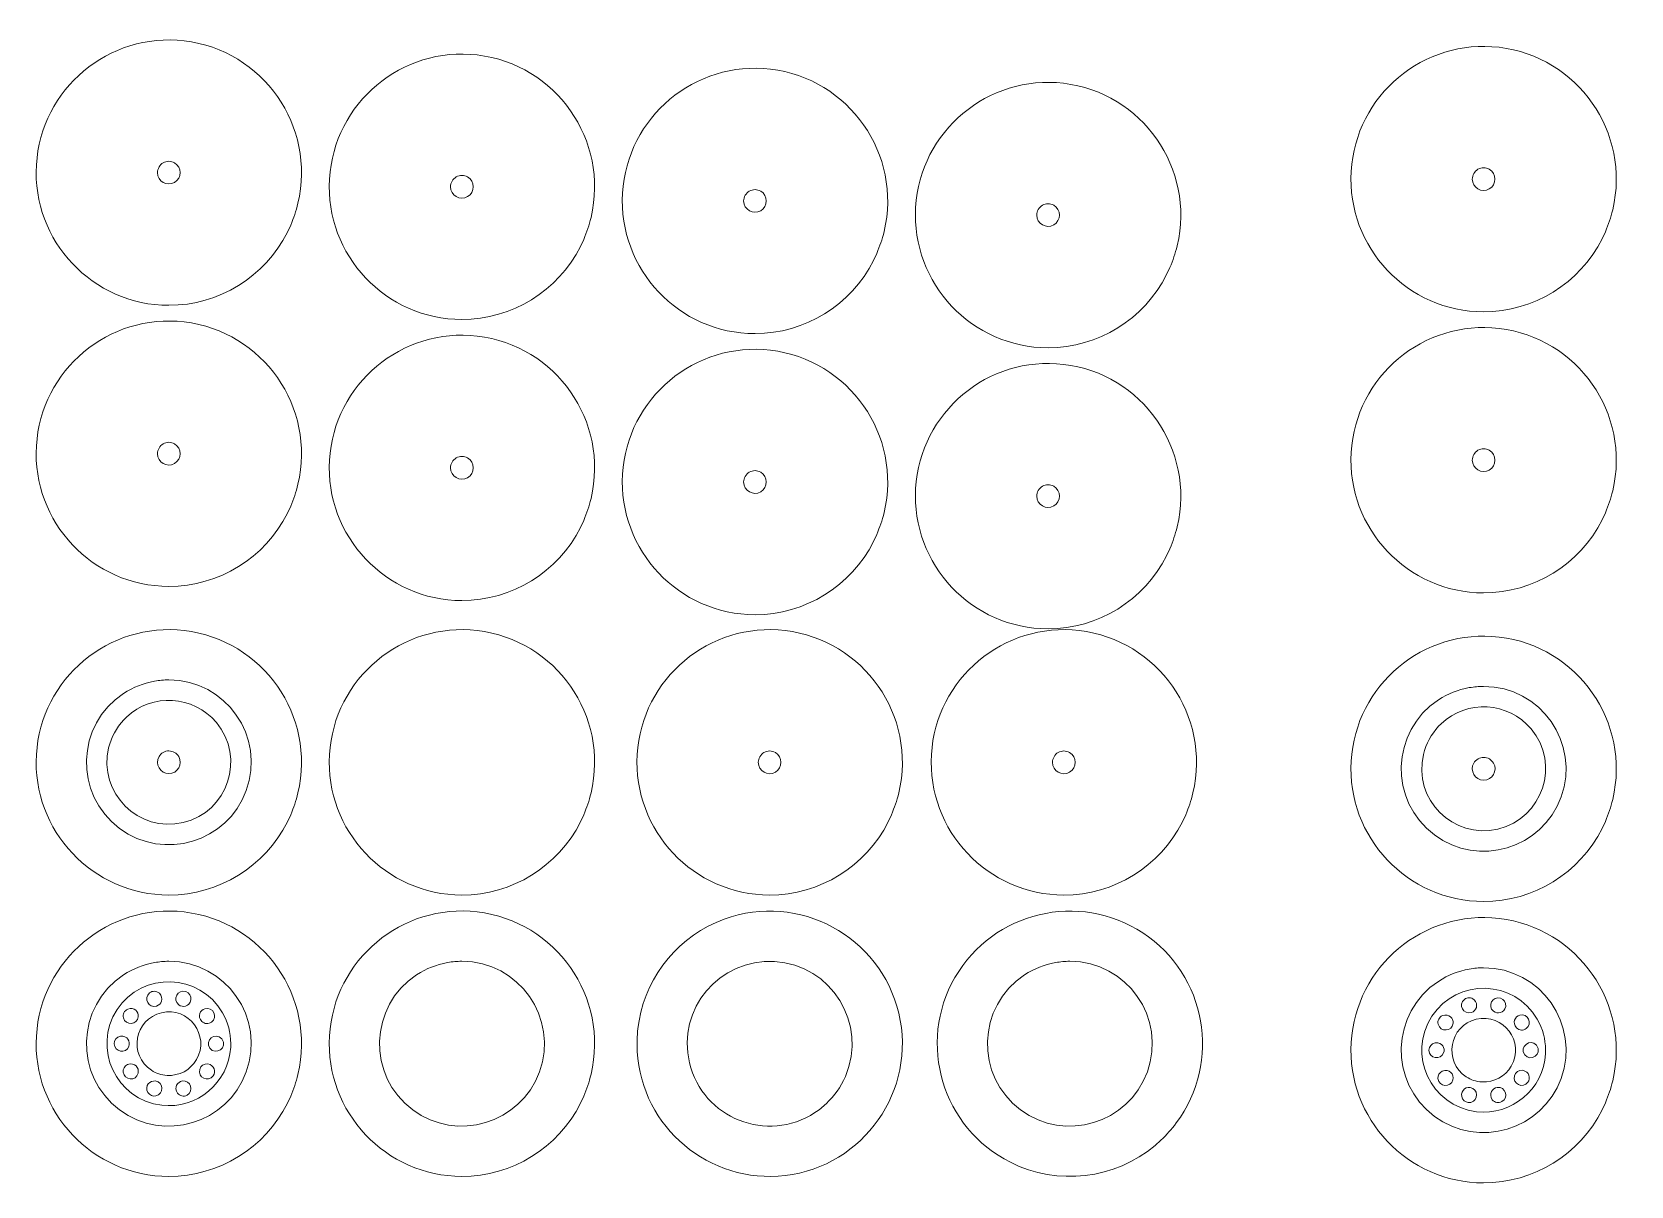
# Model space of a CAD drawing. Header units: centimetres. Extents: x -85 to 118, y -38 to 74.
# Drawn here: x -16.08 to 26.1, y 42.97 to 73.41 of the extents above; entities that cross this region are included whole.
import ezdxf

# ---------------------------------------------------------------- set-up
doc = ezdxf.new("R2010")
doc.units = ezdxf.units.CM
doc.header["$MEASUREMENT"] = 0

msp = doc.modelspace()

# ---------------------------------------------------------------- linework, layer by layer
at = {"lineweight": 9}
for points, knots in [([(-9.25463, 68.30951), (-9.17286, 68.51566), (-9.1148, 68.66993), (-9.06292, 68.88865), (-9.06292, 68.88865), (-8.58044, 70.92274), (-9.98599, 72.92834), (-12.06192, 73.17188), (-12.06192, 73.17188), (-14.05598, 73.40582), (-15.84548, 71.90506), (-15.96219, 69.89924), (-15.96219, 69.89924), (-16.07887, 67.89382), (-14.47705, 66.19593), (-12.46822, 66.19593), (-12.46822, 66.19593), (-11.14848, 66.19593), (-9.93297, 66.94565), (-9.3406, 68.12499), (-9.3406, 68.12499), (-9.3406, 68.12499), (-9.25463, 68.30951), (-9.25463, 68.30951)], [0, 0, 0, 0, 0.14285714, 0.14285714, 0.14285714, 0.14285714, 0.28571429, 0.28571429, 0.28571429, 0.28571429, 0.42857143, 0.42857143, 0.42857143, 0.42857143, 0.57142857, 0.57142857, 0.57142857, 0.57142857, 0.71428571, 0.71428571, 0.71428571, 0.71428571, 1, 1, 1, 1]), ([(-1.52342, 67.93647), (-1.44165, 68.14262), (-1.38359, 68.29689), (-1.33171, 68.51561), (-1.33171, 68.51561), (-0.84923, 70.5497), (-2.25478, 72.5553), (-4.33071, 72.79884), (-4.33071, 72.79884), (-6.32477, 73.03278), (-8.11427, 71.53202), (-8.23098, 69.5262), (-8.23098, 69.5262), (-8.34766, 67.52078), (-6.74584, 65.82289), (-4.73701, 65.82289), (-4.73701, 65.82289), (-3.41727, 65.82289), (-2.20176, 66.57261), (-1.60939, 67.75195), (-1.60939, 67.75195), (-1.60939, 67.75195), (-1.52342, 67.93647), (-1.52342, 67.93647)], [0, 0, 0, 0, 0.14285714, 0.14285714, 0.14285714, 0.14285714, 0.28571429, 0.28571429, 0.28571429, 0.28571429, 0.42857143, 0.42857143, 0.42857143, 0.42857143, 0.57142857, 0.57142857, 0.57142857, 0.57142857, 0.71428571, 0.71428571, 0.71428571, 0.71428571, 1, 1, 1, 1]), ([(25.4288, 68.13861), (25.51057, 68.34476), (25.56863, 68.49903), (25.62051, 68.71775), (25.62051, 68.71775), (26.10299, 70.75184), (24.69744, 72.75744), (22.62151, 73.00098), (22.62151, 73.00098), (20.62745, 73.23492), (18.83795, 71.73416), (18.72124, 69.72834), (18.72124, 69.72834), (18.60456, 67.72292), (20.20638, 66.02503), (22.21521, 66.02503), (22.21521, 66.02503), (23.53495, 66.02503), (24.75046, 66.77475), (25.34283, 67.95409), (25.34283, 67.95409), (25.34283, 67.95409), (25.4288, 68.13861), (25.4288, 68.13861)], [0, 0, 0, 0, 0.14285714, 0.14285714, 0.14285714, 0.14285714, 0.28571429, 0.28571429, 0.28571429, 0.28571429, 0.42857143, 0.42857143, 0.42857143, 0.42857143, 0.57142857, 0.57142857, 0.57142857, 0.57142857, 0.71428571, 0.71428571, 0.71428571, 0.71428571, 1, 1, 1, 1]), ([(6.20779, 67.56343), (6.28956, 67.76958), (6.34762, 67.92385), (6.3995, 68.14257), (6.3995, 68.14257), (6.88198, 70.17666), (5.47643, 72.18226), (3.4005, 72.4258), (3.4005, 72.4258), (1.40644, 72.65974), (-0.38306, 71.15898), (-0.49977, 69.15316), (-0.49977, 69.15316), (-0.61645, 67.14774), (0.98537, 65.44985), (2.9942, 65.44985), (2.9942, 65.44985), (4.31394, 65.44985), (5.52945, 66.19957), (6.12182, 67.37891), (6.12182, 67.37891), (6.12182, 67.37891), (6.20779, 67.56343), (6.20779, 67.56343)], [0, 0, 0, 0, 0.14285714, 0.14285714, 0.14285714, 0.14285714, 0.28571429, 0.28571429, 0.28571429, 0.28571429, 0.42857143, 0.42857143, 0.42857143, 0.42857143, 0.57142857, 0.57142857, 0.57142857, 0.57142857, 0.71428571, 0.71428571, 0.71428571, 0.71428571, 1, 1, 1, 1]), ([(13.939, 67.19039), (14.02077, 67.39654), (14.07883, 67.55081), (14.13071, 67.76953), (14.13071, 67.76953), (14.61319, 69.80362), (13.20764, 71.80922), (11.13171, 72.05276), (11.13171, 72.05276), (9.13765, 72.2867), (7.34815, 70.78594), (7.23144, 68.78012), (7.23144, 68.78012), (7.11476, 66.7747), (8.71658, 65.07681), (10.72541, 65.07681), (10.72541, 65.07681), (12.04515, 65.07681), (13.26066, 65.82653), (13.85303, 67.00587), (13.85303, 67.00587), (13.85303, 67.00587), (13.939, 67.19039), (13.939, 67.19039)], [0, 0, 0, 0, 0.14285714, 0.14285714, 0.14285714, 0.14285714, 0.28571429, 0.28571429, 0.28571429, 0.28571429, 0.42857143, 0.42857143, 0.42857143, 0.42857143, 0.57142857, 0.57142857, 0.57142857, 0.57142857, 0.71428571, 0.71428571, 0.71428571, 0.71428571, 1, 1, 1, 1]), ([(-12.46822, 69.9957), (-12.41703, 69.98896), (-12.36839, 69.98447), (-12.31823, 69.95551), (-12.31823, 69.95551), (-12.12062, 69.84142), (-12.12063, 69.55), (-12.31823, 69.43593), (-12.31823, 69.43593), (-12.51587, 69.32183), (-12.76821, 69.46759), (-12.76821, 69.69572), (-12.76821, 69.69572), (-12.76821, 69.7972), (-12.7061, 69.90477), (-12.61822, 69.95551), (-12.61822, 69.95551), (-12.56807, 69.98446), (-12.5194, 69.98896), (-12.46822, 69.9957)], [0, 0, 0, 0, 0.16666667, 0.16666667, 0.16666667, 0.16666667, 0.33333333, 0.33333333, 0.33333333, 0.33333333, 0.5, 0.5, 0.5, 0.5, 0.66666667, 0.66666667, 0.66666667, 0.66666667, 1, 1, 1, 1]), ([(-4.73701, 69.62266), (-4.68582, 69.61592), (-4.63718, 69.61143), (-4.58702, 69.58247), (-4.58702, 69.58247), (-4.38941, 69.46838), (-4.38942, 69.17696), (-4.58702, 69.06289), (-4.58702, 69.06289), (-4.78466, 68.94879), (-5.037, 69.09455), (-5.037, 69.32268), (-5.037, 69.32268), (-5.037, 69.42416), (-4.97489, 69.53173), (-4.88701, 69.58247), (-4.88701, 69.58247), (-4.83686, 69.61142), (-4.78819, 69.61592), (-4.73701, 69.62266)], [0, 0, 0, 0, 0.16666667, 0.16666667, 0.16666667, 0.16666667, 0.33333333, 0.33333333, 0.33333333, 0.33333333, 0.5, 0.5, 0.5, 0.5, 0.66666667, 0.66666667, 0.66666667, 0.66666667, 1, 1, 1, 1]), ([(22.21521, 69.8248), (22.2664, 69.81806), (22.31504, 69.81357), (22.3652, 69.78461), (22.3652, 69.78461), (22.56281, 69.67052), (22.5628, 69.3791), (22.3652, 69.26503), (22.3652, 69.26503), (22.16756, 69.15093), (21.91522, 69.29669), (21.91522, 69.52482), (21.91522, 69.52482), (21.91522, 69.6263), (21.97733, 69.73387), (22.06521, 69.78461), (22.06521, 69.78461), (22.11536, 69.81356), (22.16403, 69.81806), (22.21521, 69.8248)], [0, 0, 0, 0, 0.16666667, 0.16666667, 0.16666667, 0.16666667, 0.33333333, 0.33333333, 0.33333333, 0.33333333, 0.5, 0.5, 0.5, 0.5, 0.66666667, 0.66666667, 0.66666667, 0.66666667, 1, 1, 1, 1]), ([(2.9942, 69.24962), (3.04539, 69.24288), (3.09403, 69.23839), (3.14419, 69.20943), (3.14419, 69.20943), (3.3418, 69.09534), (3.34179, 68.80392), (3.14419, 68.68985), (3.14419, 68.68985), (2.94655, 68.57575), (2.69421, 68.72151), (2.69421, 68.94964), (2.69421, 68.94964), (2.69421, 69.05112), (2.75632, 69.15869), (2.8442, 69.20943), (2.8442, 69.20943), (2.89435, 69.23838), (2.94302, 69.24288), (2.9942, 69.24962)], [0, 0, 0, 0, 0.16666667, 0.16666667, 0.16666667, 0.16666667, 0.33333333, 0.33333333, 0.33333333, 0.33333333, 0.5, 0.5, 0.5, 0.5, 0.66666667, 0.66666667, 0.66666667, 0.66666667, 1, 1, 1, 1]), ([(10.72541, 68.87658), (10.7766, 68.86984), (10.82524, 68.86535), (10.8754, 68.83639), (10.8754, 68.83639), (11.07301, 68.7223), (11.073, 68.43088), (10.8754, 68.31681), (10.8754, 68.31681), (10.67776, 68.20271), (10.42542, 68.34847), (10.42542, 68.5766), (10.42542, 68.5766), (10.42542, 68.67808), (10.48753, 68.78565), (10.57541, 68.83639), (10.57541, 68.83639), (10.62556, 68.86534), (10.67423, 68.86984), (10.72541, 68.87658)], [0, 0, 0, 0, 0.16666667, 0.16666667, 0.16666667, 0.16666667, 0.33333333, 0.33333333, 0.33333333, 0.33333333, 0.5, 0.5, 0.5, 0.5, 0.66666667, 0.66666667, 0.66666667, 0.66666667, 1, 1, 1, 1]), ([(-9.25463, 60.89608), (-9.17286, 61.10223), (-9.1148, 61.2565), (-9.06292, 61.47522), (-9.06292, 61.47522), (-8.58044, 63.50931), (-9.98599, 65.51491), (-12.06192, 65.75845), (-12.06192, 65.75845), (-14.05598, 65.99239), (-15.84548, 64.49163), (-15.96219, 62.48581), (-15.96219, 62.48581), (-16.07887, 60.48039), (-14.47705, 58.7825), (-12.46822, 58.7825), (-12.46822, 58.7825), (-11.14848, 58.7825), (-9.93297, 59.53222), (-9.3406, 60.71156), (-9.3406, 60.71156), (-9.3406, 60.71156), (-9.25463, 60.89608), (-9.25463, 60.89608)], [0, 0, 0, 0, 0.14285714, 0.14285714, 0.14285714, 0.14285714, 0.28571429, 0.28571429, 0.28571429, 0.28571429, 0.42857143, 0.42857143, 0.42857143, 0.42857143, 0.57142857, 0.57142857, 0.57142857, 0.57142857, 0.71428571, 0.71428571, 0.71428571, 0.71428571, 1, 1, 1, 1]), ([(25.4288, 60.72518), (25.51057, 60.93133), (25.56863, 61.0856), (25.62051, 61.30432), (25.62051, 61.30432), (26.10299, 63.33841), (24.69744, 65.34401), (22.62151, 65.58755), (22.62151, 65.58755), (20.62745, 65.82149), (18.83795, 64.32073), (18.72124, 62.31491), (18.72124, 62.31491), (18.60456, 60.30949), (20.20638, 58.6116), (22.21521, 58.6116), (22.21521, 58.6116), (23.53495, 58.6116), (24.75046, 59.36132), (25.34283, 60.54066), (25.34283, 60.54066), (25.34283, 60.54066), (25.4288, 60.72518), (25.4288, 60.72518)], [0, 0, 0, 0, 0.14285714, 0.14285714, 0.14285714, 0.14285714, 0.28571429, 0.28571429, 0.28571429, 0.28571429, 0.42857143, 0.42857143, 0.42857143, 0.42857143, 0.57142857, 0.57142857, 0.57142857, 0.57142857, 0.71428571, 0.71428571, 0.71428571, 0.71428571, 1, 1, 1, 1]), ([(-1.52342, 60.52304), (-1.44165, 60.72919), (-1.38359, 60.88346), (-1.33171, 61.10218), (-1.33171, 61.10218), (-0.84923, 63.13627), (-2.25478, 65.14187), (-4.33071, 65.38541), (-4.33071, 65.38541), (-6.32477, 65.61935), (-8.11427, 64.11859), (-8.23098, 62.11277), (-8.23098, 62.11277), (-8.34766, 60.10735), (-6.74584, 58.40946), (-4.73701, 58.40946), (-4.73701, 58.40946), (-3.41727, 58.40946), (-2.20176, 59.15918), (-1.60939, 60.33852), (-1.60939, 60.33852), (-1.60939, 60.33852), (-1.52342, 60.52304), (-1.52342, 60.52304)], [0, 0, 0, 0, 0.14285714, 0.14285714, 0.14285714, 0.14285714, 0.28571429, 0.28571429, 0.28571429, 0.28571429, 0.42857143, 0.42857143, 0.42857143, 0.42857143, 0.57142857, 0.57142857, 0.57142857, 0.57142857, 0.71428571, 0.71428571, 0.71428571, 0.71428571, 1, 1, 1, 1]), ([(6.20779, 60.15), (6.28956, 60.35615), (6.34762, 60.51042), (6.3995, 60.72914), (6.3995, 60.72914), (6.88198, 62.76323), (5.47643, 64.76883), (3.4005, 65.01237), (3.4005, 65.01237), (1.40644, 65.24631), (-0.38306, 63.74555), (-0.49977, 61.73973), (-0.49977, 61.73973), (-0.61645, 59.73431), (0.98537, 58.03642), (2.9942, 58.03642), (2.9942, 58.03642), (4.31394, 58.03642), (5.52945, 58.78614), (6.12182, 59.96548), (6.12182, 59.96548), (6.12182, 59.96548), (6.20779, 60.15), (6.20779, 60.15)], [0, 0, 0, 0, 0.14285714, 0.14285714, 0.14285714, 0.14285714, 0.28571429, 0.28571429, 0.28571429, 0.28571429, 0.42857143, 0.42857143, 0.42857143, 0.42857143, 0.57142857, 0.57142857, 0.57142857, 0.57142857, 0.71428571, 0.71428571, 0.71428571, 0.71428571, 1, 1, 1, 1]), ([(13.939, 59.77696), (14.02077, 59.98311), (14.07883, 60.13738), (14.13071, 60.3561), (14.13071, 60.3561), (14.61319, 62.39019), (13.20764, 64.39579), (11.13171, 64.63933), (11.13171, 64.63933), (9.13765, 64.87327), (7.34815, 63.37251), (7.23144, 61.36669), (7.23144, 61.36669), (7.11476, 59.36127), (8.71658, 57.66338), (10.72541, 57.66338), (10.72541, 57.66338), (12.04515, 57.66338), (13.26066, 58.4131), (13.85303, 59.59244), (13.85303, 59.59244), (13.85303, 59.59244), (13.939, 59.77696), (13.939, 59.77696)], [0, 0, 0, 0, 0.14285714, 0.14285714, 0.14285714, 0.14285714, 0.28571429, 0.28571429, 0.28571429, 0.28571429, 0.42857143, 0.42857143, 0.42857143, 0.42857143, 0.57142857, 0.57142857, 0.57142857, 0.57142857, 0.71428571, 0.71428571, 0.71428571, 0.71428571, 1, 1, 1, 1]), ([(-12.46822, 62.58227), (-12.41703, 62.57553), (-12.36839, 62.57104), (-12.31823, 62.54208), (-12.31823, 62.54208), (-12.12062, 62.42799), (-12.12063, 62.13657), (-12.31823, 62.0225), (-12.31823, 62.0225), (-12.51587, 61.9084), (-12.76821, 62.05416), (-12.76821, 62.28229), (-12.76821, 62.28229), (-12.76821, 62.38377), (-12.7061, 62.49134), (-12.61822, 62.54208), (-12.61822, 62.54208), (-12.56807, 62.57103), (-12.5194, 62.57553), (-12.46822, 62.58227)], [0, 0, 0, 0, 0.16666667, 0.16666667, 0.16666667, 0.16666667, 0.33333333, 0.33333333, 0.33333333, 0.33333333, 0.5, 0.5, 0.5, 0.5, 0.66666667, 0.66666667, 0.66666667, 0.66666667, 1, 1, 1, 1]), ([(-4.73701, 62.20923), (-4.68582, 62.20249), (-4.63718, 62.198), (-4.58702, 62.16904), (-4.58702, 62.16904), (-4.38941, 62.05495), (-4.38942, 61.76353), (-4.58702, 61.64946), (-4.58702, 61.64946), (-4.78466, 61.53536), (-5.037, 61.68112), (-5.037, 61.90925), (-5.037, 61.90925), (-5.037, 62.01073), (-4.97489, 62.1183), (-4.88701, 62.16904), (-4.88701, 62.16904), (-4.83686, 62.19799), (-4.78819, 62.20249), (-4.73701, 62.20923)], [0, 0, 0, 0, 0.16666667, 0.16666667, 0.16666667, 0.16666667, 0.33333333, 0.33333333, 0.33333333, 0.33333333, 0.5, 0.5, 0.5, 0.5, 0.66666667, 0.66666667, 0.66666667, 0.66666667, 1, 1, 1, 1]), ([(22.21521, 62.41137), (22.2664, 62.40463), (22.31504, 62.40014), (22.3652, 62.37118), (22.3652, 62.37118), (22.56281, 62.25709), (22.5628, 61.96567), (22.3652, 61.8516), (22.3652, 61.8516), (22.16756, 61.7375), (21.91522, 61.88326), (21.91522, 62.11139), (21.91522, 62.11139), (21.91522, 62.21287), (21.97733, 62.32044), (22.06521, 62.37118), (22.06521, 62.37118), (22.11536, 62.40013), (22.16403, 62.40463), (22.21521, 62.41137)], [0, 0, 0, 0, 0.16666667, 0.16666667, 0.16666667, 0.16666667, 0.33333333, 0.33333333, 0.33333333, 0.33333333, 0.5, 0.5, 0.5, 0.5, 0.66666667, 0.66666667, 0.66666667, 0.66666667, 1, 1, 1, 1]), ([(2.9942, 61.83619), (3.04539, 61.82945), (3.09403, 61.82496), (3.14419, 61.796), (3.14419, 61.796), (3.3418, 61.68191), (3.34179, 61.39049), (3.14419, 61.27642), (3.14419, 61.27642), (2.94655, 61.16232), (2.69421, 61.30808), (2.69421, 61.53621), (2.69421, 61.53621), (2.69421, 61.63769), (2.75632, 61.74526), (2.8442, 61.796), (2.8442, 61.796), (2.89435, 61.82495), (2.94302, 61.82945), (2.9942, 61.83619)], [0, 0, 0, 0, 0.16666667, 0.16666667, 0.16666667, 0.16666667, 0.33333333, 0.33333333, 0.33333333, 0.33333333, 0.5, 0.5, 0.5, 0.5, 0.66666667, 0.66666667, 0.66666667, 0.66666667, 1, 1, 1, 1]), ([(10.72541, 61.46315), (10.7766, 61.45641), (10.82524, 61.45192), (10.8754, 61.42296), (10.8754, 61.42296), (11.07301, 61.30887), (11.073, 61.01745), (10.8754, 60.90338), (10.8754, 60.90338), (10.67776, 60.78928), (10.42542, 60.93504), (10.42542, 61.16317), (10.42542, 61.16317), (10.42542, 61.26465), (10.48753, 61.37222), (10.57541, 61.42296), (10.57541, 61.42296), (10.62556, 61.45191), (10.67423, 61.45641), (10.72541, 61.46315)], [0, 0, 0, 0, 0.16666667, 0.16666667, 0.16666667, 0.16666667, 0.33333333, 0.33333333, 0.33333333, 0.33333333, 0.5, 0.5, 0.5, 0.5, 0.66666667, 0.66666667, 0.66666667, 0.66666667, 1, 1, 1, 1]), ([(-9.25463, 52.75559), (-9.17285, 52.96176), (-9.11481, 53.11598), (-9.06292, 53.33473), (-9.06292, 53.33473), (-8.58044, 55.36882), (-9.98598, 57.3744), (-12.06191, 57.61795), (-12.06191, 57.61795), (-14.05596, 57.85189), (-15.84548, 56.35117), (-15.96219, 54.34531), (-15.96219, 54.34531), (-16.07887, 52.3399), (-14.47705, 50.642), (-12.46822, 50.642), (-12.46822, 50.642), (-11.14848, 50.642), (-9.93297, 51.39172), (-9.3406, 52.57106), (-9.3406, 52.57106), (-9.3406, 52.57106), (-9.25463, 52.75559), (-9.25463, 52.75559)], [0, 0, 0, 0, 0.14285714, 0.14285714, 0.14285714, 0.14285714, 0.28571429, 0.28571429, 0.28571429, 0.28571429, 0.42857143, 0.42857143, 0.42857143, 0.42857143, 0.57142857, 0.57142857, 0.57142857, 0.57142857, 0.71428571, 0.71428571, 0.71428571, 0.71428571, 1, 1, 1, 1]), ([(-1.52342, 52.75559), (-1.44165, 52.96174), (-1.38359, 53.116), (-1.33171, 53.33472), (-1.33171, 53.33472), (-0.84923, 55.36881), (-2.25477, 57.3744), (-4.3307, 57.61795), (-4.3307, 57.61795), (-6.32473, 57.85189), (-8.11427, 56.35119), (-8.23098, 54.34531), (-8.23098, 54.34531), (-8.34766, 52.33989), (-6.74584, 50.642), (-4.73701, 50.642), (-4.73701, 50.642), (-3.41727, 50.642), (-2.20176, 51.39173), (-1.60939, 52.57106), (-1.60939, 52.57106), (-1.60939, 52.57106), (-1.52342, 52.75559), (-1.52342, 52.75559)], [0, 0, 0, 0, 0.14285714, 0.14285714, 0.14285714, 0.14285714, 0.28571429, 0.28571429, 0.28571429, 0.28571429, 0.42857143, 0.42857143, 0.42857143, 0.42857143, 0.57142857, 0.57142857, 0.57142857, 0.57142857, 0.71428571, 0.71428571, 0.71428571, 0.71428571, 1, 1, 1, 1]), ([(6.59444, 52.75558), (6.67621, 52.96173), (6.73427, 53.116), (6.78615, 53.33472), (6.78615, 53.33472), (7.26864, 55.36884), (5.8631, 57.37435), (3.78716, 57.61795), (3.78716, 57.61795), (1.79325, 57.85192), (0.00359, 56.35122), (-0.11312, 54.34531), (-0.11312, 54.34531), (-0.2298, 52.3399), (1.37202, 50.64199), (3.38085, 50.64199), (3.38085, 50.64199), (4.70059, 50.64199), (5.9161, 51.39173), (6.50847, 52.57106), (6.50847, 52.57106), (6.50847, 52.57106), (6.59444, 52.75558), (6.59444, 52.75558)], [0, 0, 0, 0, 0.14285714, 0.14285714, 0.14285714, 0.14285714, 0.28571429, 0.28571429, 0.28571429, 0.28571429, 0.42857143, 0.42857143, 0.42857143, 0.42857143, 0.57142857, 0.57142857, 0.57142857, 0.57142857, 0.71428571, 0.71428571, 0.71428571, 0.71428571, 1, 1, 1, 1]), ([(14.35537, 52.75558), (14.43714, 52.96173), (14.4952, 53.116), (14.54708, 53.33472), (14.54708, 53.33472), (15.02956, 55.36881), (13.62401, 57.37441), (11.54808, 57.61795), (11.54808, 57.61795), (9.55402, 57.85189), (7.76452, 56.35113), (7.64781, 54.34531), (7.64781, 54.34531), (7.53113, 52.33989), (9.13295, 50.642), (11.14178, 50.642), (11.14178, 50.642), (12.46152, 50.642), (13.67703, 51.39172), (14.2694, 52.57106), (14.2694, 52.57106), (14.2694, 52.57106), (14.35537, 52.75558), (14.35537, 52.75558)], [0, 0, 0, 0, 0.14285714, 0.14285714, 0.14285714, 0.14285714, 0.28571429, 0.28571429, 0.28571429, 0.28571429, 0.42857143, 0.42857143, 0.42857143, 0.42857143, 0.57142857, 0.57142857, 0.57142857, 0.57142857, 0.71428571, 0.71428571, 0.71428571, 0.71428571, 1, 1, 1, 1]), ([(25.4288, 52.58469), (25.51058, 52.79086), (25.56862, 52.94508), (25.62051, 53.16383), (25.62051, 53.16383), (26.10299, 55.19792), (24.69745, 57.2035), (22.62152, 57.44705), (22.62152, 57.44705), (20.62747, 57.68099), (18.83795, 56.18027), (18.72124, 54.17441), (18.72124, 54.17441), (18.60456, 52.169), (20.20638, 50.4711), (22.21521, 50.4711), (22.21521, 50.4711), (23.53495, 50.4711), (24.75046, 51.22082), (25.34283, 52.40016), (25.34283, 52.40016), (25.34283, 52.40016), (25.4288, 52.58469), (25.4288, 52.58469)], [0, 0, 0, 0, 0.14285714, 0.14285714, 0.14285714, 0.14285714, 0.28571429, 0.28571429, 0.28571429, 0.28571429, 0.42857143, 0.42857143, 0.42857143, 0.42857143, 0.57142857, 0.57142857, 0.57142857, 0.57142857, 0.71428571, 0.71428571, 0.71428571, 0.71428571, 1, 1, 1, 1]), ([(-12.84579, 56.28312), (-13.15312, 56.21955), (-13.39764, 56.13312), (-13.66312, 55.95853), (-13.66312, 55.95853), (-14.92004, 55.13192), (-14.97581, 53.29862), (-13.7667, 52.39764), (-13.7667, 52.39764), (-12.60219, 51.5299), (-10.92106, 52.03323), (-10.42499, 53.39812), (-10.42499, 53.39812), (-9.90988, 54.8154), (-10.96369, 56.31621), (-12.46822, 56.31621), (-12.46822, 56.31621), (-12.60869, 56.31621), (-12.70874, 56.30327), (-12.84579, 56.28312)], [0, 0, 0, 0, 0.16666667, 0.16666667, 0.16666667, 0.16666667, 0.33333333, 0.33333333, 0.33333333, 0.33333333, 0.5, 0.5, 0.5, 0.5, 0.66666667, 0.66666667, 0.66666667, 0.66666667, 1, 1, 1, 1]), ([(21.83764, 56.11222), (21.53031, 56.04865), (21.28579, 55.96222), (21.02031, 55.78763), (21.02031, 55.78763), (19.76339, 54.96102), (19.70762, 53.12772), (20.91673, 52.22674), (20.91673, 52.22674), (22.08124, 51.359), (23.76237, 51.86233), (24.25844, 53.22722), (24.25844, 53.22722), (24.77355, 54.6445), (23.71974, 56.14531), (22.21521, 56.14531), (22.21521, 56.14531), (22.07474, 56.14531), (21.97469, 56.13237), (21.83764, 56.11222)], [0, 0, 0, 0, 0.16666667, 0.16666667, 0.16666667, 0.16666667, 0.33333333, 0.33333333, 0.33333333, 0.33333333, 0.5, 0.5, 0.5, 0.5, 0.66666667, 0.66666667, 0.66666667, 0.66666667, 1, 1, 1, 1]), ([(-13.6557, 55.26415), (-13.85566, 55.03961), (-13.9868, 54.81597), (-14.05708, 54.51973), (-14.05708, 54.51973), (-14.33699, 53.33984), (-13.2704, 52.27331), (-12.09052, 52.55317), (-12.09052, 52.55317), (-10.90863, 52.83351), (-10.43691, 54.26588), (-11.21569, 55.19317), (-11.21569, 55.19317), (-11.8195, 55.91212), (-12.90663, 55.97488), (-13.5885, 55.33135), (-13.5885, 55.33135), (-13.5885, 55.33135), (-13.6557, 55.26415), (-13.6557, 55.26415)], [0, 0, 0, 0, 0.16666667, 0.16666667, 0.16666667, 0.16666667, 0.33333333, 0.33333333, 0.33333333, 0.33333333, 0.5, 0.5, 0.5, 0.5, 0.66666667, 0.66666667, 0.66666667, 0.66666667, 1, 1, 1, 1]), ([(21.02773, 55.09325), (20.82777, 54.86871), (20.69663, 54.64507), (20.62635, 54.34883), (20.62635, 54.34883), (20.34644, 53.16894), (21.41303, 52.10241), (22.59291, 52.38227), (22.59291, 52.38227), (23.7748, 52.66261), (24.24652, 54.09498), (23.46774, 55.02227), (23.46774, 55.02227), (22.86393, 55.74122), (21.7768, 55.80398), (21.09493, 55.16045), (21.09493, 55.16045), (21.09493, 55.16045), (21.02773, 55.09325), (21.02773, 55.09325)], [0, 0, 0, 0, 0.16666667, 0.16666667, 0.16666667, 0.16666667, 0.33333333, 0.33333333, 0.33333333, 0.33333333, 0.5, 0.5, 0.5, 0.5, 0.66666667, 0.66666667, 0.66666667, 0.66666667, 1, 1, 1, 1]), ([(-12.31731, 54.40344), (-12.27635, 54.37201), (-12.23647, 54.3438), (-12.20751, 54.29364), (-12.20751, 54.29364), (-12.09341, 54.09602), (-12.23914, 53.84367), (-12.4673, 53.84367), (-12.4673, 53.84367), (-12.69545, 53.84367), (-12.84119, 54.09601), (-12.72709, 54.29364), (-12.72709, 54.29364), (-12.67635, 54.38153), (-12.56879, 54.44363), (-12.4673, 54.44363), (-12.4673, 54.44363), (-12.40938, 54.44363), (-12.36501, 54.4232), (-12.31731, 54.40344)], [0, 0, 0, 0, 0.16666667, 0.16666667, 0.16666667, 0.16666667, 0.33333333, 0.33333333, 0.33333333, 0.33333333, 0.5, 0.5, 0.5, 0.5, 0.66666667, 0.66666667, 0.66666667, 0.66666667, 1, 1, 1, 1]), ([(3.38085, 54.44177), (3.43204, 54.43503), (3.48068, 54.43054), (3.53084, 54.40158), (3.53084, 54.40158), (3.72844, 54.2875), (3.72844, 53.99608), (3.53084, 53.882), (3.53084, 53.882), (3.33321, 53.7679), (3.08087, 53.91364), (3.08087, 54.14179), (3.08087, 54.14179), (3.08087, 54.24328), (3.14297, 54.35084), (3.23086, 54.40158), (3.23086, 54.40158), (3.28102, 54.43054), (3.32966, 54.43503), (3.38085, 54.44177)], [0, 0, 0, 0, 0.16666667, 0.16666667, 0.16666667, 0.16666667, 0.33333333, 0.33333333, 0.33333333, 0.33333333, 0.5, 0.5, 0.5, 0.5, 0.66666667, 0.66666667, 0.66666667, 0.66666667, 1, 1, 1, 1]), ([(11.14178, 54.44177), (11.19297, 54.43503), (11.24161, 54.43054), (11.29177, 54.40158), (11.29177, 54.40158), (11.48938, 54.28749), (11.48937, 53.99607), (11.29177, 53.882), (11.29177, 53.882), (11.09413, 53.7679), (10.84179, 53.91366), (10.84179, 54.14179), (10.84179, 54.14179), (10.84179, 54.24327), (10.9039, 54.35084), (10.99178, 54.40158), (10.99178, 54.40158), (11.04193, 54.43053), (11.0906, 54.43503), (11.14178, 54.44177)], [0, 0, 0, 0, 0.16666667, 0.16666667, 0.16666667, 0.16666667, 0.33333333, 0.33333333, 0.33333333, 0.33333333, 0.5, 0.5, 0.5, 0.5, 0.66666667, 0.66666667, 0.66666667, 0.66666667, 1, 1, 1, 1]), ([(22.36612, 54.23254), (22.40708, 54.20111), (22.44696, 54.1729), (22.47592, 54.12274), (22.47592, 54.12274), (22.59002, 53.92512), (22.44429, 53.67277), (22.21613, 53.67277), (22.21613, 53.67277), (21.98798, 53.67277), (21.84224, 53.92511), (21.95634, 54.12274), (21.95634, 54.12274), (22.00708, 54.21063), (22.11464, 54.27273), (22.21613, 54.27273), (22.21613, 54.27273), (22.27405, 54.27273), (22.31842, 54.2523), (22.36612, 54.23254)], [0, 0, 0, 0, 0.16666667, 0.16666667, 0.16666667, 0.16666667, 0.33333333, 0.33333333, 0.33333333, 0.33333333, 0.5, 0.5, 0.5, 0.5, 0.66666667, 0.66666667, 0.66666667, 0.66666667, 1, 1, 1, 1]), ([(-0.09531, 47.12524), (-0.11465, 46.90504), (-0.12613, 46.73905), (-0.11312, 46.51541), (-0.11312, 46.51541), (0.00358, 44.50966), (1.79303, 43.00882), (3.78716, 43.24277), (3.78716, 43.24277), (5.86309, 43.48632), (7.26863, 45.49191), (6.78615, 47.526), (6.78615, 47.526), (6.30372, 49.55988), (4.14955, 50.72201), (2.18387, 50.00758), (2.18387, 50.00758), (1.01183, 49.5816), (0.15135, 48.55417), (-0.06569, 47.32664), (-0.06569, 47.32664), (-0.06569, 47.32664), (-0.09531, 47.12524), (-0.09531, 47.12524)], [0, 0, 0, 0, 0.14285714, 0.14285714, 0.14285714, 0.14285714, 0.28571429, 0.28571429, 0.28571429, 0.28571429, 0.42857143, 0.42857143, 0.42857143, 0.42857143, 0.57142857, 0.57142857, 0.57142857, 0.57142857, 0.71428571, 0.71428571, 0.71428571, 0.71428571, 1, 1, 1, 1]), ([(13.70198, 44.17338), (13.85847, 44.32987), (13.97364, 44.44911), (14.10767, 44.62898), (14.10767, 44.62898), (15.30737, 46.239), (14.90227, 48.53913), (13.22362, 49.64303), (13.22362, 49.64303), (11.5452, 50.74678), (9.27391, 50.20854), (8.26947, 48.46883), (8.26947, 48.46883), (7.26502, 46.72912), (7.9346, 44.493), (9.72965, 43.59131), (9.72965, 43.59131), (10.97427, 42.96611), (12.48331, 43.14214), (13.54995, 44.03799), (13.54995, 44.03799), (13.54995, 44.03799), (13.70198, 44.17338), (13.70198, 44.17338)], [0, 0, 0, 0, 0.14285714, 0.14285714, 0.14285714, 0.14285714, 0.28571429, 0.28571429, 0.28571429, 0.28571429, 0.42857143, 0.42857143, 0.42857143, 0.42857143, 0.57142857, 0.57142857, 0.57142857, 0.57142857, 0.71428571, 0.71428571, 0.71428571, 0.71428571, 1, 1, 1, 1]), ([(-9.25463, 45.33272), (-9.17288, 45.53885), (-9.11479, 45.69316), (-9.06292, 45.91186), (-9.06292, 45.91186), (-8.58043, 47.94598), (-9.98598, 49.95149), (-12.06192, 50.19509), (-12.06192, 50.19509), (-14.05582, 50.42906), (-15.84548, 48.92838), (-15.96219, 46.92244), (-15.96219, 46.92244), (-16.07887, 44.91703), (-14.47706, 43.21913), (-12.46823, 43.21913), (-12.46823, 43.21913), (-11.1485, 43.21913), (-9.93297, 43.96886), (-9.3406, 45.14819), (-9.3406, 45.14819), (-9.3406, 45.14819), (-9.25463, 45.33272), (-9.25463, 45.33272)], [0, 0, 0, 0, 0.14285714, 0.14285714, 0.14285714, 0.14285714, 0.28571429, 0.28571429, 0.28571429, 0.28571429, 0.42857143, 0.42857143, 0.42857143, 0.42857143, 0.57142857, 0.57142857, 0.57142857, 0.57142857, 0.71428571, 0.71428571, 0.71428571, 0.71428571, 1, 1, 1, 1]), ([(-1.52342, 45.33403), (-1.44165, 45.5402), (-1.38361, 45.69443), (-1.33172, 45.91317), (-1.33172, 45.91317), (-0.84919, 47.94726), (-2.2548, 49.95281), (-4.33071, 50.1964), (-4.33071, 50.1964), (-6.3247, 50.43038), (-8.11434, 48.92953), (-8.23099, 46.92375), (-8.23099, 46.92375), (-8.34762, 44.91833), (-6.74588, 43.22044), (-4.73702, 43.22044), (-4.73702, 43.22044), (-3.41726, 43.22044), (-2.20179, 43.97017), (-1.60939, 45.1495), (-1.60939, 45.1495), (-1.60939, 45.1495), (-1.52342, 45.33403), (-1.52342, 45.33403)], [0, 0, 0, 0, 0.14285714, 0.14285714, 0.14285714, 0.14285714, 0.28571429, 0.28571429, 0.28571429, 0.28571429, 0.42857143, 0.42857143, 0.42857143, 0.42857143, 0.57142857, 0.57142857, 0.57142857, 0.57142857, 0.71428571, 0.71428571, 0.71428571, 0.71428571, 1, 1, 1, 1]), ([(25.4288, 45.16182), (25.51055, 45.36795), (25.56864, 45.52226), (25.62051, 45.74096), (25.62051, 45.74096), (26.103, 47.77508), (24.69745, 49.78059), (22.62151, 50.02419), (22.62151, 50.02419), (20.62761, 50.25816), (18.83795, 48.75748), (18.72124, 46.75154), (18.72124, 46.75154), (18.60456, 44.74613), (20.20637, 43.04823), (22.2152, 43.04823), (22.2152, 43.04823), (23.53493, 43.04823), (24.75046, 43.79796), (25.34283, 44.97729), (25.34283, 44.97729), (25.34283, 44.97729), (25.4288, 45.16182), (25.4288, 45.16182)], [0, 0, 0, 0, 0.14285714, 0.14285714, 0.14285714, 0.14285714, 0.28571429, 0.28571429, 0.28571429, 0.28571429, 0.42857143, 0.42857143, 0.42857143, 0.42857143, 0.57142857, 0.57142857, 0.57142857, 0.57142857, 0.71428571, 0.71428571, 0.71428571, 0.71428571, 1, 1, 1, 1]), ([(4.87295, 45.13739), (5.09474, 45.35916), (5.25179, 45.56601), (5.37745, 45.85768), (5.37745, 45.85768), (5.97407, 47.24245), (5.00915, 48.80232), (3.50729, 48.88972), (3.50729, 48.88972), (2.05705, 48.97411), (0.92983, 47.63109), (1.26514, 46.2175), (1.26514, 46.2175), (1.61304, 44.75086), (3.31839, 44.07529), (4.57575, 44.90219), (4.57575, 44.90219), (4.6921, 44.9787), (4.77036, 45.04602), (4.87295, 45.13739)], [0, 0, 0, 0, 0.16666667, 0.16666667, 0.16666667, 0.16666667, 0.33333333, 0.33333333, 0.33333333, 0.33333333, 0.5, 0.5, 0.5, 0.5, 0.66666667, 0.66666667, 0.66666667, 0.66666667, 1, 1, 1, 1]), ([(-12.8458, 48.86026), (-13.15318, 48.79665), (-13.39759, 48.7103), (-13.66313, 48.53567), (-13.66313, 48.53567), (-14.91994, 47.70918), (-14.9759, 45.87585), (-13.76671, 44.97477), (-13.76671, 44.97477), (-12.60224, 44.10702), (-10.92104, 44.61039), (-10.425, 45.97525), (-10.425, 45.97525), (-9.90989, 47.3926), (-10.96372, 48.89334), (-12.46823, 48.89334), (-12.46823, 48.89334), (-12.60867, 48.89334), (-12.70878, 48.8804), (-12.8458, 48.86026)], [0, 0, 0, 0, 0.16666667, 0.16666667, 0.16666667, 0.16666667, 0.33333333, 0.33333333, 0.33333333, 0.33333333, 0.5, 0.5, 0.5, 0.5, 0.66666667, 0.66666667, 0.66666667, 0.66666667, 1, 1, 1, 1]), ([(-10.83377, 46.72023), (-10.84238, 47.01979), (-10.90102, 47.2745), (-11.05268, 47.53718), (-11.05268, 47.53718), (-11.65901, 48.58736), (-13.16646, 48.63133), (-13.8328, 47.6181), (-13.8328, 47.6181), (-14.4987, 46.60555), (-13.86331, 45.23887), (-12.65736, 45.09737), (-12.65736, 45.09737), (-11.72613, 44.98811), (-10.89097, 45.68938), (-10.8365, 46.62522), (-10.8365, 46.62522), (-10.8365, 46.62522), (-10.83377, 46.72023), (-10.83377, 46.72023)], [0, 0, 0, 0, 0.16666667, 0.16666667, 0.16666667, 0.16666667, 0.33333333, 0.33333333, 0.33333333, 0.33333333, 0.5, 0.5, 0.5, 0.5, 0.66666667, 0.66666667, 0.66666667, 0.66666667, 1, 1, 1, 1]), ([(-5.11459, 48.86157), (-5.42197, 48.79797), (-5.66638, 48.7116), (-5.93192, 48.53698), (-5.93192, 48.53698), (-7.18878, 47.71045), (-7.24465, 45.87708), (-6.0355, 44.97608), (-6.0355, 44.97608), (-4.871, 44.10835), (-3.18984, 44.61168), (-2.69379, 45.97656), (-2.69379, 45.97656), (-2.17868, 47.3939), (-3.23251, 48.89465), (-4.73702, 48.89465), (-4.73702, 48.89465), (-4.87746, 48.89465), (-4.97757, 48.88171), (-5.11459, 48.86157)], [0, 0, 0, 0, 0.16666667, 0.16666667, 0.16666667, 0.16666667, 0.33333333, 0.33333333, 0.33333333, 0.33333333, 0.5, 0.5, 0.5, 0.5, 0.66666667, 0.66666667, 0.66666667, 0.66666667, 1, 1, 1, 1]), ([(10.92282, 48.86026), (10.61545, 48.79666), (10.37102, 48.71029), (10.10549, 48.53567), (10.10549, 48.53567), (8.84858, 47.70907), (8.79279, 45.87575), (10.00191, 44.97477), (10.00191, 44.97477), (11.1664, 44.10704), (12.84757, 44.61037), (13.34362, 45.97525), (13.34362, 45.97525), (13.85872, 47.39255), (12.80494, 48.89334), (11.30039, 48.89334), (11.30039, 48.89334), (11.15995, 48.89334), (11.05985, 48.8804), (10.92282, 48.86026)], [0, 0, 0, 0, 0.16666667, 0.16666667, 0.16666667, 0.16666667, 0.33333333, 0.33333333, 0.33333333, 0.33333333, 0.5, 0.5, 0.5, 0.5, 0.66666667, 0.66666667, 0.66666667, 0.66666667, 1, 1, 1, 1]), ([(21.83763, 48.68936), (21.53025, 48.62575), (21.28584, 48.5394), (21.0203, 48.36477), (21.0203, 48.36477), (19.76349, 47.53828), (19.70753, 45.70495), (20.91672, 44.80387), (20.91672, 44.80387), (22.08119, 43.93612), (23.76239, 44.43949), (24.25843, 45.80435), (24.25843, 45.80435), (24.77354, 47.2217), (23.71971, 48.72244), (22.2152, 48.72244), (22.2152, 48.72244), (22.07476, 48.72244), (21.97465, 48.7095), (21.83763, 48.68936)], [0, 0, 0, 0, 0.16666667, 0.16666667, 0.16666667, 0.16666667, 0.33333333, 0.33333333, 0.33333333, 0.33333333, 0.5, 0.5, 0.5, 0.5, 0.66666667, 0.66666667, 0.66666667, 0.66666667, 1, 1, 1, 1]), ([(-12.71878, 48.05187), (-12.80077, 48.11311), (-12.89624, 48.12252), (-12.97612, 48.05924), (-12.97612, 48.05924), (-13.14873, 47.92251), (-13.00011, 47.64403), (-12.79001, 47.7123), (-12.79001, 47.7123), (-12.66706, 47.75225), (-12.58987, 47.91556), (-12.71878, 48.05187)], [0, 0, 0, 0, 0.25, 0.25, 0.25, 0.25, 0.5, 0.5, 0.5, 0.5, 1, 1, 1, 1]), ([(-11.88528, 47.87589), (-11.88059, 47.97733), (-11.9251, 48.06133), (-12.02173, 48.09271), (-12.02173, 48.09271), (-12.23191, 48.16097), (-12.38039, 47.88242), (-12.20783, 47.74577), (-12.20783, 47.74577), (-12.10729, 47.66615), (-11.92777, 47.68999), (-11.88528, 47.87589)], [0, 0, 0, 0, 0.25, 0.25, 0.25, 0.25, 0.5, 0.5, 0.5, 0.5, 1, 1, 1, 1]), ([(23.84966, 46.54933), (23.84105, 46.84889), (23.78241, 47.1036), (23.63075, 47.36628), (23.63075, 47.36628), (23.02442, 48.41646), (21.51697, 48.46043), (20.85063, 47.4472), (20.85063, 47.4472), (20.18473, 46.43465), (20.82012, 45.06797), (22.02607, 44.92647), (22.02607, 44.92647), (22.9573, 44.81721), (23.79246, 45.51848), (23.84693, 46.45432), (23.84693, 46.45432), (23.84693, 46.45432), (23.84966, 46.54933), (23.84966, 46.54933)], [0, 0, 0, 0, 0.16666667, 0.16666667, 0.16666667, 0.16666667, 0.33333333, 0.33333333, 0.33333333, 0.33333333, 0.5, 0.5, 0.5, 0.5, 0.66666667, 0.66666667, 0.66666667, 0.66666667, 1, 1, 1, 1]), ([(-13.55375, 47.63408), (-13.64372, 47.58502), (-13.69192, 47.50171), (-13.66752, 47.40291), (-13.66752, 47.40291), (-13.6143, 47.18743), (-13.29629, 47.21015), (-13.27434, 47.43108), (-13.27434, 47.43108), (-13.26166, 47.55874), (-13.37772, 47.69379), (-13.55375, 47.63408)], [0, 0, 0, 0, 0.25, 0.25, 0.25, 0.25, 0.5, 0.5, 0.5, 0.5, 1, 1, 1, 1]), ([(-12.51653, 45.88144), (-12.19106, 45.87211), (-11.90301, 46.0178), (-11.74004, 46.30014), (-11.74004, 46.30014), (-11.37318, 46.93571), (-11.94731, 47.70712), (-12.66142, 47.53774), (-12.66142, 47.53774), (-13.37549, 47.36837), (-13.54261, 46.42153), (-12.92938, 46.01824), (-12.92938, 46.01824), (-12.79895, 45.93246), (-12.67013, 45.89494), (-12.51653, 45.88144)], [0, 0, 0, 0, 0.2, 0.2, 0.2, 0.2, 0.4, 0.4, 0.4, 0.4, 0.6, 0.6, 0.6, 0.6, 1, 1, 1, 1]), ([(-11.60002, 47.30618), (-11.52072, 47.24274), (-11.42661, 47.22941), (-11.34442, 47.28913), (-11.34442, 47.28913), (-11.16563, 47.41904), (-11.30373, 47.7029), (-11.51571, 47.64361), (-11.51571, 47.64361), (-11.63909, 47.6091), (-11.72558, 47.44998), (-11.60002, 47.30618)], [0, 0, 0, 0, 0.25, 0.25, 0.25, 0.25, 0.5, 0.5, 0.5, 0.5, 1, 1, 1, 1]), ([(21.96465, 47.88097), (21.88266, 47.94221), (21.78719, 47.95162), (21.70731, 47.88834), (21.70731, 47.88834), (21.5347, 47.75161), (21.68332, 47.47313), (21.89342, 47.5414), (21.89342, 47.5414), (22.01637, 47.58135), (22.09356, 47.74466), (21.96465, 47.88097)], [0, 0, 0, 0, 0.25, 0.25, 0.25, 0.25, 0.5, 0.5, 0.5, 0.5, 1, 1, 1, 1]), ([(22.79815, 47.70499), (22.80284, 47.80643), (22.75833, 47.89043), (22.6617, 47.92181), (22.6617, 47.92181), (22.45152, 47.99007), (22.30304, 47.71152), (22.4756, 47.57487), (22.4756, 47.57487), (22.57614, 47.49525), (22.75566, 47.51909), (22.79815, 47.70499)], [0, 0, 0, 0, 0.25, 0.25, 0.25, 0.25, 0.5, 0.5, 0.5, 0.5, 1, 1, 1, 1]), ([(21.12968, 47.46318), (21.03971, 47.41412), (20.99151, 47.33081), (21.01591, 47.23201), (21.01591, 47.23201), (21.06913, 47.01653), (21.38714, 47.03925), (21.40909, 47.26018), (21.40909, 47.26018), (21.42177, 47.38784), (21.30571, 47.52289), (21.12968, 47.46318)], [0, 0, 0, 0, 0.25, 0.25, 0.25, 0.25, 0.5, 0.5, 0.5, 0.5, 1, 1, 1, 1]), ([(22.1669, 45.71054), (22.49237, 45.70121), (22.78042, 45.8469), (22.94339, 46.12924), (22.94339, 46.12924), (23.31025, 46.76481), (22.73612, 47.53622), (22.02201, 47.36684), (22.02201, 47.36684), (21.30794, 47.19747), (21.14082, 46.25063), (21.75405, 45.84734), (21.75405, 45.84734), (21.88448, 45.76156), (22.0133, 45.72404), (22.1669, 45.71054)], [0, 0, 0, 0, 0.2, 0.2, 0.2, 0.2, 0.4, 0.4, 0.4, 0.4, 0.6, 0.6, 0.6, 0.6, 1, 1, 1, 1]), ([(23.08341, 47.13528), (23.16271, 47.07184), (23.25682, 47.05851), (23.33901, 47.11823), (23.33901, 47.11823), (23.5178, 47.24814), (23.3797, 47.532), (23.16772, 47.47271), (23.16772, 47.47271), (23.04434, 47.4382), (22.95785, 47.27908), (23.08341, 47.13528)], [0, 0, 0, 0, 0.25, 0.25, 0.25, 0.25, 0.5, 0.5, 0.5, 0.5, 1, 1, 1, 1]), ([(-13.74674, 46.917), (-13.84467, 46.89011), (-13.91077, 46.82186), (-13.91077, 46.72023), (-13.91077, 46.72023), (-13.91077, 46.49925), (-13.59994, 46.4441), (-13.52331, 46.65045), (-13.52331, 46.65045), (-13.47869, 46.77058), (-13.55661, 46.93403), (-13.74674, 46.917)], [0, 0, 0, 0, 0.25, 0.25, 0.25, 0.25, 0.5, 0.5, 0.5, 0.5, 1, 1, 1, 1]), ([(-11.07136, 46.84878), (-11.24725, 47.04652), (-11.53396, 46.80072), (-11.38497, 46.60081), (-11.38497, 46.60081), (-11.23617, 46.40115), (-10.90115, 46.6058), (-11.07136, 46.84878)], [0, 0, 0, 0, 0.33333333, 0.33333333, 0.33333333, 0.33333333, 1, 1, 1, 1]), ([(23.61207, 46.67788), (23.43618, 46.87562), (23.14947, 46.62982), (23.29846, 46.42991), (23.29846, 46.42991), (23.44726, 46.23025), (23.78228, 46.4349), (23.61207, 46.67788)], [0, 0, 0, 0, 0.33333333, 0.33333333, 0.33333333, 0.33333333, 1, 1, 1, 1]), ([(20.93669, 46.7461), (20.83876, 46.71921), (20.77266, 46.65096), (20.77266, 46.54933), (20.77266, 46.54933), (20.77266, 46.32835), (21.08349, 46.2732), (21.16012, 46.47955), (21.16012, 46.47955), (21.20474, 46.59968), (21.12682, 46.76313), (20.93669, 46.7461)], [0, 0, 0, 0, 0.25, 0.25, 0.25, 0.25, 0.5, 0.5, 0.5, 0.5, 1, 1, 1, 1]), ([(-13.55995, 46.16986), (-13.63463, 46.12521), (-13.68143, 46.06063), (-13.67241, 45.96971), (-13.67241, 45.96971), (-13.65049, 45.74878), (-13.33244, 45.72606), (-13.27922, 45.94154), (-13.27922, 45.94154), (-13.24588, 46.07652), (-13.36689, 46.2426), (-13.55995, 46.16986)], [0, 0, 0, 0, 0.25, 0.25, 0.25, 0.25, 0.5, 0.5, 0.5, 0.5, 1, 1, 1, 1]), ([(-11.44213, 46.18858), (-11.54445, 46.1899), (-11.6272, 46.14146), (-11.65466, 46.04329), (-11.65466, 46.04329), (-11.71397, 45.83125), (-11.43, 45.69325), (-11.30017, 45.87199), (-11.30017, 45.87199), (-11.22419, 45.9766), (-11.2577, 46.15403), (-11.44213, 46.18858)], [0, 0, 0, 0, 0.25, 0.25, 0.25, 0.25, 0.5, 0.5, 0.5, 0.5, 1, 1, 1, 1]), ([(21.12348, 45.99896), (21.0488, 45.95431), (21.002, 45.88973), (21.01102, 45.79881), (21.01102, 45.79881), (21.03294, 45.57788), (21.35099, 45.55516), (21.40421, 45.77064), (21.40421, 45.77064), (21.43755, 45.90562), (21.31654, 46.0717), (21.12348, 45.99896)], [0, 0, 0, 0, 0.25, 0.25, 0.25, 0.25, 0.5, 0.5, 0.5, 0.5, 1, 1, 1, 1]), ([(23.2413, 46.01768), (23.13898, 46.019), (23.05623, 45.97056), (23.02877, 45.87239), (23.02877, 45.87239), (22.96946, 45.66035), (23.25343, 45.52235), (23.38326, 45.70109), (23.38326, 45.70109), (23.45924, 45.8057), (23.42573, 45.98313), (23.2413, 46.01768)], [0, 0, 0, 0, 0.25, 0.25, 0.25, 0.25, 0.5, 0.5, 0.5, 0.5, 1, 1, 1, 1]), ([(-13.02162, 45.43231), (-12.96952, 45.36253), (-12.89834, 45.32304), (-12.80918, 45.34253), (-12.80918, 45.34253), (-12.59306, 45.38976), (-12.60533, 45.70624), (-12.8252, 45.7362), (-12.8252, 45.7362), (-12.96367, 45.75507), (-13.11479, 45.61509), (-13.02162, 45.43231)], [0, 0, 0, 0, 0.25, 0.25, 0.25, 0.25, 0.5, 0.5, 0.5, 0.5, 1, 1, 1, 1]), ([(-12.24026, 45.41365), (-12.17018, 45.33952), (-12.07843, 45.31364), (-11.98853, 45.36193), (-11.98853, 45.36193), (-11.79491, 45.46594), (-11.89235, 45.76587), (-12.11014, 45.7362), (-12.11014, 45.7362), (-12.23842, 45.71872), (-12.34419, 45.57157), (-12.24026, 45.41365)], [0, 0, 0, 0, 0.25, 0.25, 0.25, 0.25, 0.5, 0.5, 0.5, 0.5, 1, 1, 1, 1]), ([(21.66181, 45.26141), (21.71391, 45.19163), (21.78509, 45.15214), (21.87425, 45.17163), (21.87425, 45.17163), (22.09037, 45.21886), (22.0781, 45.53534), (21.85823, 45.5653), (21.85823, 45.5653), (21.71976, 45.58417), (21.56864, 45.44419), (21.66181, 45.26141)], [0, 0, 0, 0, 0.25, 0.25, 0.25, 0.25, 0.5, 0.5, 0.5, 0.5, 1, 1, 1, 1]), ([(22.44317, 45.24275), (22.51325, 45.16862), (22.605, 45.14274), (22.6949, 45.19103), (22.6949, 45.19103), (22.88852, 45.29504), (22.79108, 45.59497), (22.57329, 45.5653), (22.57329, 45.5653), (22.44501, 45.54782), (22.33924, 45.40067), (22.44317, 45.24275)], [0, 0, 0, 0, 0.25, 0.25, 0.25, 0.25, 0.5, 0.5, 0.5, 0.5, 1, 1, 1, 1])]:
    msp.add_open_spline(points, degree=3, knots=knots, dxfattribs=at)

doc.saveas('drawing.dxf')
